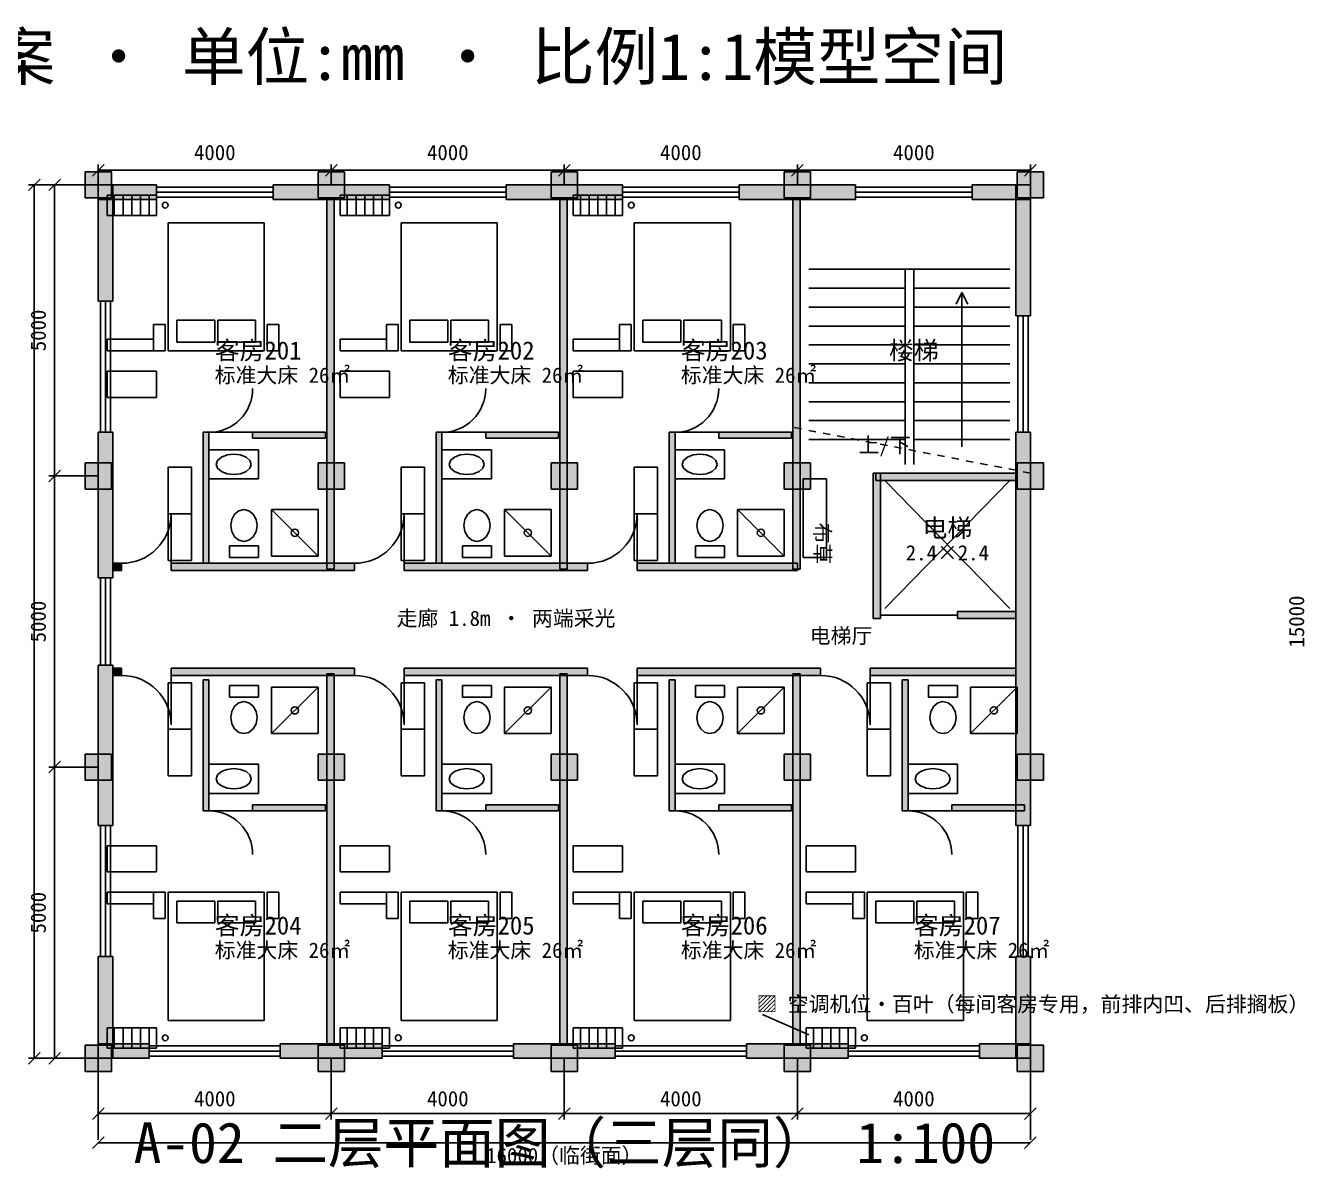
# Model space of a CAD drawing. Extents: x -1559 to 84181, y -1892 to 17735.
# Drawn here: x 20752 to 42704, y -1892 to 17735 of the extents above; entities that cross this region are included whole.
import ezdxf
from ezdxf.enums import TextEntityAlignment as Align

# ---------------------------------------------------------------- set-up
doc = ezdxf.new("R2010")
doc.units = 0
doc.linetypes.add('DASHED', pattern=[250, 125, -125])
for name, color, linetype in [('COLUMN', 7, 'CONTINUOUS'), ('DIM', 1, 'CONTINUOUS'), ('DOOR', 3, 'CONTINUOUS'), ('FURN', 8, 'CONTINUOUS'), ('HVAC', 6, 'CONTINUOUS'), ('TXT', 2, 'CONTINUOUS'), ('WALL', 7, 'CONTINUOUS'), ('WINDOW', 4, 'CONTINUOUS')]:
    doc.layers.add(name, color=color, linetype=linetype)
doc.styles.add('CN', font='simhei.ttf')

msp = doc.modelspace()

# ---------------------------------------------------------------- linework, layer by layer
at = {"layer": 'COLUMN'}
for p, q in [((22225, 15225), (21775, 15225)), ((21775, 15225), (21775, 14775)), ((22225, 14775), (22225, 15225)), ((26225, 15225), (25775, 15225)), ((25775, 15225), (25775, 14775)), ((26225, 14775), (26225, 15225)), ((30225, 15225), (29775, 15225)), ((29775, 15225), (29775, 14775)), ((30225, 14775), (30225, 15225)), ((34225, 15225), (33775, 15225)), ((33775, 15225), (33775, 14775)), ((34225, 14775), (34225, 15225)), ((38225, 15225), (37775, 15225)), ((37775, 15225), (37775, 14775)), ((38225, 14775), (38225, 15225)), ((21775, 14775), (22225, 14775)), ((25775, 14775), (26225, 14775)), ((29775, 14775), (30225, 14775)), ((33775, 14775), (34225, 14775)), ((37775, 14775), (38225, 14775)), ((22225, 10225), (21775, 10225)), ((21775, 10225), (21775, 9775)), ((22225, 9775), (22225, 10225)), ((26225, 10225), (25775, 10225)), ((25775, 10225), (25775, 9775)), ((26225, 9775), (26225, 10225)), ((30225, 10225), (29775, 10225)), ((29775, 10225), (29775, 9775)), ((30225, 9775), (30225, 10225)), ((34225, 10225), (33775, 10225)), ((33775, 10225), (33775, 9775)), ((34225, 9775), (34225, 10225)), ((38225, 10225), (37775, 10225)), ((37775, 10225), (37775, 9775)), ((38225, 9775), (38225, 10225)), ((21775, 9775), (22225, 9775)), ((25775, 9775), (26225, 9775)), ((29775, 9775), (30225, 9775)), ((33775, 9775), (34225, 9775)), ((37775, 9775), (38225, 9775)), ((22225, 5225), (21775, 5225)), ((21775, 5225), (21775, 4775)), ((22225, 4775), (22225, 5225)), ((26225, 5225), (25775, 5225)), ((25775, 5225), (25775, 4775)), ((26225, 4775), (26225, 5225)), ((30225, 5225), (29775, 5225)), ((29775, 5225), (29775, 4775)), ((30225, 4775), (30225, 5225)), ((34225, 5225), (33775, 5225)), ((33775, 5225), (33775, 4775)), ((34225, 4775), (34225, 5225)), ((38225, 5225), (37775, 5225)), ((37775, 5225), (37775, 4775)), ((38225, 4775), (38225, 5225)), ((21775, 4775), (22225, 4775)), ((25775, 4775), (26225, 4775)), ((29775, 4775), (30225, 4775)), ((33775, 4775), (34225, 4775)), ((37775, 4775), (38225, 4775)), ((22225, 225), (21775, 225)), ((21775, 225), (21775, -225)), ((22225, -225), (22225, 225)), ((26225, 225), (25775, 225)), ((25775, 225), (25775, -225)), ((26225, -225), (26225, 225)), ((30225, 225), (29775, 225)), ((29775, 225), (29775, -225)), ((30225, -225), (30225, 225)), ((34225, 225), (33775, 225)), ((33775, 225), (33775, -225)), ((34225, -225), (34225, 225)), ((38225, 225), (37775, 225)), ((37775, 225), (37775, -225)), ((38225, -225), (38225, 225)), ((21775, -225), (22225, -225)), ((25775, -225), (26225, -225)), ((29775, -225), (30225, -225)), ((33775, -225), (34225, -225)), ((37775, -225), (38225, -225))]:
    msp.add_line(p, q, dxfattribs=at)
for points in [[(21775, 14775), (22225, 14775), (21775, 15225), (22225, 15225)], [(25775, 14775), (26225, 14775), (25775, 15225), (26225, 15225)], [(29775, 14775), (30225, 14775), (29775, 15225), (30225, 15225)], [(33775, 14775), (34225, 14775), (33775, 15225), (34225, 15225)], [(37775, 14775), (38225, 14775), (37775, 15225), (38225, 15225)], [(21775, 9775), (22225, 9775), (21775, 10225), (22225, 10225)], [(25775, 9775), (26225, 9775), (25775, 10225), (26225, 10225)], [(29775, 9775), (30225, 9775), (29775, 10225), (30225, 10225)], [(33775, 9775), (34225, 9775), (33775, 10225), (34225, 10225)], [(37775, 9775), (38225, 9775), (37775, 10225), (38225, 10225)], [(21775, 4775), (22225, 4775), (21775, 5225), (22225, 5225)], [(25775, 4775), (26225, 4775), (25775, 5225), (26225, 5225)], [(29775, 4775), (30225, 4775), (29775, 5225), (30225, 5225)], [(33775, 4775), (34225, 4775), (33775, 5225), (34225, 5225)], [(37775, 4775), (38225, 4775), (37775, 5225), (38225, 5225)], [(21775, -225), (22225, -225), (21775, 225), (22225, 225)], [(25775, -225), (26225, -225), (25775, 225), (26225, 225)], [(29775, -225), (30225, -225), (29775, 225), (30225, 225)], [(33775, -225), (34225, -225), (33775, 225), (34225, 225)], [(37775, -225), (38225, -225), (37775, 225), (38225, 225)]]:
    msp.add_solid(points, dxfattribs=at)
at = {"layer": 'DIM'}
for p, q in [((21900, 15150), (22100, 15350)), ((22000, 15000), (22000, 15350)), ((22000, 15250), (38000, 15250)), ((25900, 15150), (26100, 15350)), ((26000, 15000), (26000, 15350)), ((29900, 15150), (30100, 15350)), ((30000, 15000), (30000, 15350)), ((33900, 15150), (34100, 15350)), ((34000, 15000), (34000, 15350)), ((37900, 15150), (38100, 15350)), ((38000, 15000), (38000, 15350)), ((20800, 14900), (21000, 15100)), ((22000, 15000), (20800, 15000)), ((20900, 15000), (20900, 0)), ((21150, 14900), (21350, 15100)), ((21250, 15000), (21250, 0)), ((21150, 9900), (21350, 10100)), ((22000, 10000), (21150, 10000)), ((21150, 4900), (21350, 5100)), ((22000, 5000), (21150, 5000)), ((20800, -100), (21000, 100)), ((22000, 0), (20800, 0)), ((21150, -100), (21350, 100)), ((22000, 0), (22000, -1400)), ((26000, 0), (26000, -1050)), ((30000, 0), (30000, -1050)), ((34000, 0), (34000, -1050)), ((38000, 0), (38000, -1400)), ((21900, -1050), (22100, -850)), ((25900, -1050), (26100, -850)), ((29900, -1050), (30100, -850)), ((33900, -1050), (34100, -850)), ((37900, -1050), (38100, -850)), ((22000, -950), (38000, -950)), ((21900, -1550), (22100, -1350)), ((22000, -1450), (38000, -1450)), ((37900, -1550), (38100, -1350))]:
    msp.add_line(p, q, dxfattribs=at)
at = {"layer": 'DOOR'}
for p, q in [((24650, 10750), (23900, 10750)), ((28650, 10750), (27900, 10750)), ((32650, 10750), (31900, 10750)), ((23250, 8500), (23250, 9350)), ((27250, 8500), (27250, 9350)), ((31250, 8500), (31250, 9350)), ((23250, 6575), (23250, 5725)), ((27250, 6575), (27250, 5725)), ((31250, 6575), (31250, 5725)), ((35250, 6575), (35250, 5725)), ((24650, 4250), (23900, 4250)), ((28650, 4250), (27900, 4250)), ((32650, 4250), (31900, 4250)), ((36650, 4250), (35900, 4250))]:
    msp.add_line(p, q, dxfattribs=at)
for centre, radius, start, end in [((23900, 11500), 750, 270, 0), ((27900, 11500), 750, 270, 0), ((31900, 11500), 750, 270, 0), ((22400, 9350), 850, 270, 0), ((26400, 9350), 850, 270, 0), ((30400, 9350), 850, 270, 0), ((22400, 5725), 850, 0, 90), ((26400, 5725), 850, 0, 90), ((30400, 5725), 850, 0, 90), ((34400, 5725), 850, 0, 90), ((23900, 3500), 750, 0, 90), ((27900, 3500), 750, 0, 90), ((31900, 3500), 750, 0, 90), ((35900, 3500), 750, 0, 90)]:
    msp.add_arc(centre, radius, start, end, dxfattribs=at)
at = {"layer": 'FURN'}
for p, q in [((23200, 14350), (24850, 14350)), ((23200, 12150), (23200, 14350)), ((24850, 14350), (24850, 12150)), ((27200, 14350), (28850, 14350)), ((27200, 12150), (27200, 14350)), ((28850, 14350), (28850, 12150)), ((31200, 14350), (32850, 14350)), ((31200, 12150), (31200, 14350)), ((32850, 14350), (32850, 12150)), ((37650, 13550), (34200, 13550)), ((35850, 13550), (35850, 10200)), ((36000, 13550), (36000, 10200)), ((35850, 13225), (34200, 13225)), ((37650, 13225), (36000, 13225)), ((36825, 13150), (36725, 12950)), ((36825, 10500), (36825, 13150)), ((36925, 12950), (36825, 13150)), ((35850, 12900), (34200, 12900)), ((37650, 12900), (36000, 12900)), ((22950, 12600), (23150, 12600)), ((22950, 12150), (22950, 12600)), ((23150, 12600), (23150, 12150)), ((23350, 12675), (24000, 12675)), ((23350, 12300), (23350, 12675)), ((24000, 12675), (24000, 12300)), ((24050, 12675), (24700, 12675)), ((24050, 12300), (24050, 12675)), ((24700, 12675), (24700, 12300)), ((24900, 12600), (25100, 12600)), ((24900, 12150), (24900, 12600)), ((25100, 12600), (25100, 12150)), ((26950, 12600), (27150, 12600)), ((26950, 12150), (26950, 12600)), ((27150, 12600), (27150, 12150)), ((27350, 12675), (28000, 12675)), ((27350, 12300), (27350, 12675)), ((28000, 12675), (28000, 12300)), ((28050, 12675), (28700, 12675)), ((28050, 12300), (28050, 12675)), ((28700, 12675), (28700, 12300)), ((28900, 12600), (29100, 12600)), ((28900, 12150), (28900, 12600)), ((29100, 12600), (29100, 12150)), ((30950, 12600), (31150, 12600)), ((30950, 12150), (30950, 12600)), ((31150, 12600), (31150, 12150)), ((31350, 12675), (32000, 12675)), ((31350, 12300), (31350, 12675)), ((32000, 12675), (32000, 12300)), ((32050, 12675), (32700, 12675)), ((32050, 12300), (32050, 12675)), ((32700, 12675), (32700, 12300)), ((32900, 12600), (33100, 12600)), ((32900, 12150), (32900, 12600)), ((33100, 12600), (33100, 12150)), ((35850, 12575), (34200, 12575)), ((37650, 12575), (36000, 12575)), ((22150, 12350), (22950, 12350)), ((22150, 12150), (22150, 12350)), ((22950, 12350), (22950, 12150)), ((24000, 12300), (23350, 12300)), ((24700, 12300), (24050, 12300)), ((26150, 12350), (26950, 12350)), ((26150, 12150), (26150, 12350)), ((26950, 12350), (26950, 12150)), ((28000, 12300), (27350, 12300)), ((28700, 12300), (28050, 12300)), ((30150, 12350), (30950, 12350)), ((30150, 12150), (30150, 12350)), ((30950, 12350), (30950, 12150)), ((32000, 12300), (31350, 12300)), ((32700, 12300), (32050, 12300)), ((22950, 12150), (22150, 12150)), ((23150, 12150), (22950, 12150)), ((24850, 12150), (23200, 12150)), ((25100, 12150), (24900, 12150)), ((26950, 12150), (26150, 12150)), ((27150, 12150), (26950, 12150)), ((28850, 12150), (27200, 12150)), ((29100, 12150), (28900, 12150)), ((30950, 12150), (30150, 12150)), ((31150, 12150), (30950, 12150)), ((32850, 12150), (31200, 12150)), ((33100, 12150), (32900, 12150)), ((35850, 12250), (34200, 12250)), ((37650, 12250), (36000, 12250)), ((35850, 11925), (34200, 11925)), ((37650, 11925), (36000, 11925)), ((22150, 11800), (23000, 11800)), ((22150, 11350), (22150, 11800)), ((23000, 11800), (23000, 11350)), ((26150, 11800), (27000, 11800)), ((26150, 11350), (26150, 11800)), ((27000, 11800), (27000, 11350)), ((30150, 11800), (31000, 11800)), ((30150, 11350), (30150, 11800)), ((31000, 11800), (31000, 11350)), ((35850, 11600), (34200, 11600)), ((37650, 11600), (36000, 11600)), ((23000, 11350), (22150, 11350)), ((27000, 11350), (26150, 11350)), ((31000, 11350), (30150, 11350)), ((35850, 11275), (34200, 11275)), ((37650, 11275), (36000, 11275)), ((35850, 10950), (34200, 10950)), ((37650, 10950), (36000, 10950)), ((35850, 10625), (34200, 10625)), ((37650, 10625), (36000, 10625)), ((23900, 10450), (24750, 10450)), ((23900, 9950), (23900, 10450)), ((24047.8, 10267), (24112.9, 10323.7)), ((24112.9, 10323.7), (24210.2, 10361.7)), ((24210.2, 10361.7), (24325, 10375)), ((24325, 10375), (24439.8, 10361.7)), ((24439.8, 10361.7), (24537.1, 10323.7)), ((24537.1, 10323.7), (24602.2, 10267)), ((24750, 10450), (24750, 9950)), ((27900, 10450), (28750, 10450)), ((27900, 9950), (27900, 10450)), ((28047.8, 10267), (28112.9, 10323.7)), ((28112.9, 10323.7), (28210.2, 10361.7)), ((28210.2, 10361.7), (28325, 10375)), ((28325, 10375), (28439.8, 10361.7)), ((28439.8, 10361.7), (28537.1, 10323.7)), ((28537.1, 10323.7), (28602.2, 10267)), ((28750, 10450), (28750, 9950)), ((31900, 10450), (32750, 10450)), ((31900, 9950), (31900, 10450)), ((32047.8, 10267), (32112.9, 10323.7)), ((32112.9, 10323.7), (32210.2, 10361.7)), ((32210.2, 10361.7), (32325, 10375)), ((32325, 10375), (32439.8, 10361.7)), ((32439.8, 10361.7), (32537.1, 10323.7)), ((32537.1, 10323.7), (32602.2, 10267)), ((32750, 10450), (32750, 9950)), ((23200, 10150), (23600, 10150)), ((23200, 8550), (23200, 10150)), ((23600, 10150), (23600, 8550)), ((24025, 10200), (24047.8, 10267)), ((24047.8, 10133), (24025, 10200)), ((24112.9, 10076.3), (24047.8, 10133)), ((24602.2, 10133), (24537.1, 10076.3)), ((24602.2, 10267), (24625, 10200)), ((24625, 10200), (24602.2, 10133)), ((27200, 10150), (27600, 10150)), ((27200, 8550), (27200, 10150)), ((27600, 10150), (27600, 8550)), ((28025, 10200), (28047.8, 10267)), ((28047.8, 10133), (28025, 10200)), ((28112.9, 10076.3), (28047.8, 10133)), ((28602.2, 10133), (28537.1, 10076.3)), ((28602.2, 10267), (28625, 10200)), ((28625, 10200), (28602.2, 10133)), ((31200, 10150), (31600, 10150)), ((31200, 8550), (31200, 10150)), ((31600, 10150), (31600, 8550)), ((32025, 10200), (32047.8, 10267)), ((32047.8, 10133), (32025, 10200)), ((32112.9, 10076.3), (32047.8, 10133)), ((32602.2, 10133), (32537.1, 10076.3)), ((32602.2, 10267), (32625, 10200)), ((32625, 10200), (32602.2, 10133)), ((24750, 9950), (23900, 9950)), ((24210.2, 10038.3), (24112.9, 10076.3)), ((24325, 10025), (24210.2, 10038.3)), ((24439.8, 10038.3), (24325, 10025)), ((24537.1, 10076.3), (24439.8, 10038.3)), ((28750, 9950), (27900, 9950)), ((28210.2, 10038.3), (28112.9, 10076.3)), ((28325, 10025), (28210.2, 10038.3)), ((28439.8, 10038.3), (28325, 10025)), ((28537.1, 10076.3), (28439.8, 10038.3)), ((32750, 9950), (31900, 9950)), ((32210.2, 10038.3), (32112.9, 10076.3)), ((32325, 10025), (32210.2, 10038.3)), ((32439.8, 10038.3), (32325, 10025)), ((32537.1, 10076.3), (32439.8, 10038.3)), ((34100, 9950), (34500, 9950)), ((34100, 8600), (34100, 9950)), ((34500, 9950), (34500, 8600)), ((37650, 9925), (35500, 7725)), ((35500, 9925), (37650, 7725)), ((23600, 9350), (23200, 9350)), ((24275, 9150), (24292.1, 9255.2)), ((24292.1, 9255.2), (24340.9, 9344.5)), ((24340.9, 9344.5), (24413.9, 9404.1)), ((24413.9, 9404.1), (24500, 9425)), ((24500, 9425), (24586.1, 9404.1)), ((24586.1, 9404.1), (24659.1, 9344.5)), ((24659.1, 9344.5), (24707.9, 9255.2)), ((24707.9, 9255.2), (24725, 9150)), ((24975, 9425), (25775, 9425)), ((24975, 8625), (24975, 9425)), ((25775, 8625), (24975, 9425)), ((25775, 9425), (25775, 8625)), ((27600, 9350), (27200, 9350)), ((28275, 9150), (28292.1, 9255.2)), ((28292.1, 9255.2), (28340.9, 9344.5)), ((28340.9, 9344.5), (28413.9, 9404.1)), ((28413.9, 9404.1), (28500, 9425)), ((28500, 9425), (28586.1, 9404.1)), ((28586.1, 9404.1), (28659.1, 9344.5)), ((28659.1, 9344.5), (28707.9, 9255.2)), ((28707.9, 9255.2), (28725, 9150)), ((28975, 9425), (29775, 9425)), ((28975, 8625), (28975, 9425)), ((29775, 8625), (28975, 9425)), ((29775, 9425), (29775, 8625)), ((31600, 9350), (31200, 9350)), ((32275, 9150), (32292.1, 9255.2)), ((32292.1, 9255.2), (32340.9, 9344.5)), ((32340.9, 9344.5), (32413.9, 9404.1)), ((32413.9, 9404.1), (32500, 9425)), ((32500, 9425), (32586.1, 9404.1)), ((32586.1, 9404.1), (32659.1, 9344.5)), ((32659.1, 9344.5), (32707.9, 9255.2)), ((32707.9, 9255.2), (32725, 9150)), ((32975, 9425), (33775, 9425)), ((32975, 8625), (32975, 9425)), ((33775, 8625), (32975, 9425)), ((33775, 9425), (33775, 8625)), ((24292.1, 9044.8), (24275, 9150)), ((24340.9, 8955.5), (24292.1, 9044.8)), ((24707.9, 9044.8), (24659.1, 8955.5)), ((24725, 9150), (24707.9, 9044.8)), ((28292.1, 9044.8), (28275, 9150)), ((28340.9, 8955.5), (28292.1, 9044.8)), ((28707.9, 9044.8), (28659.1, 8955.5)), ((28725, 9150), (28707.9, 9044.8)), ((32292.1, 9044.8), (32275, 9150)), ((32340.9, 8955.5), (32292.1, 9044.8)), ((32707.9, 9044.8), (32659.1, 8955.5)), ((32725, 9150), (32707.9, 9044.8)), ((24250, 8800), (24750, 8800)), ((24250, 8600), (24250, 8800)), ((24413.9, 8895.9), (24340.9, 8955.5)), ((24500, 8875), (24413.9, 8895.9)), ((24586.1, 8895.9), (24500, 8875)), ((24659.1, 8955.5), (24586.1, 8895.9)), ((24750, 8800), (24750, 8600)), ((28250, 8800), (28750, 8800)), ((28250, 8600), (28250, 8800)), ((28413.9, 8895.9), (28340.9, 8955.5)), ((28500, 8875), (28413.9, 8895.9)), ((28586.1, 8895.9), (28500, 8875)), ((28659.1, 8955.5), (28586.1, 8895.9)), ((28750, 8800), (28750, 8600)), ((32250, 8800), (32750, 8800)), ((32250, 8600), (32250, 8800)), ((32413.9, 8895.9), (32340.9, 8955.5)), ((32500, 8875), (32413.9, 8895.9)), ((32586.1, 8895.9), (32500, 8875)), ((32659.1, 8955.5), (32586.1, 8895.9)), ((32750, 8800), (32750, 8600)), ((24750, 8600), (24250, 8600)), ((25775, 8625), (24975, 8625)), ((28750, 8600), (28250, 8600)), ((29775, 8625), (28975, 8625)), ((32750, 8600), (32250, 8600)), ((33775, 8625), (32975, 8625)), ((34500, 8600), (34100, 8600)), ((23600, 8550), (23200, 8550)), ((27600, 8550), (27200, 8550)), ((31600, 8550), (31200, 8550)), ((23200, 6450), (23600, 6450)), ((23200, 4850), (23200, 6450)), ((23600, 6450), (23600, 4850)), ((24250, 6400), (24750, 6400)), ((24250, 6200), (24250, 6400)), ((24750, 6400), (24750, 6200)), ((24975, 6375), (25775, 6375)), ((24975, 5575), (24975, 6375)), ((25775, 6375), (24975, 5575)), ((25775, 6375), (25775, 5575)), ((27200, 6450), (27600, 6450)), ((27200, 4850), (27200, 6450)), ((27600, 6450), (27600, 4850)), ((28250, 6400), (28750, 6400)), ((28250, 6200), (28250, 6400)), ((28750, 6400), (28750, 6200)), ((28975, 6375), (29775, 6375)), ((28975, 5575), (28975, 6375)), ((29775, 6375), (28975, 5575)), ((29775, 6375), (29775, 5575)), ((31200, 6450), (31600, 6450)), ((31200, 4850), (31200, 6450)), ((31600, 6450), (31600, 4850)), ((32250, 6400), (32750, 6400)), ((32250, 6200), (32250, 6400)), ((32750, 6400), (32750, 6200)), ((32975, 6375), (33775, 6375)), ((32975, 5575), (32975, 6375)), ((33775, 6375), (32975, 5575)), ((33775, 6375), (33775, 5575)), ((35200, 6450), (35600, 6450)), ((35200, 4850), (35200, 6450)), ((35600, 6450), (35600, 4850)), ((36250, 6400), (36750, 6400)), ((36250, 6200), (36250, 6400)), ((36750, 6400), (36750, 6200)), ((36975, 6375), (37775, 6375)), ((36975, 5575), (36975, 6375)), ((37775, 6375), (36975, 5575)), ((37775, 6375), (37775, 5575)), ((24750, 6200), (24250, 6200)), ((28750, 6200), (28250, 6200)), ((32750, 6200), (32250, 6200)), ((36750, 6200), (36250, 6200)), ((24275, 5850), (24292.1, 5955.2)), ((24292.1, 5955.2), (24340.9, 6044.5)), ((24340.9, 6044.5), (24413.9, 6104.1)), ((24413.9, 6104.1), (24500, 6125)), ((24500, 6125), (24586.1, 6104.1)), ((24586.1, 6104.1), (24659.1, 6044.5)), ((24659.1, 6044.5), (24707.9, 5955.2)), ((24707.9, 5955.2), (24725, 5850)), ((28275, 5850), (28292.1, 5955.2)), ((28292.1, 5955.2), (28340.9, 6044.5)), ((28340.9, 6044.5), (28413.9, 6104.1)), ((28413.9, 6104.1), (28500, 6125)), ((28500, 6125), (28586.1, 6104.1)), ((28586.1, 6104.1), (28659.1, 6044.5)), ((28659.1, 6044.5), (28707.9, 5955.2)), ((28707.9, 5955.2), (28725, 5850)), ((32275, 5850), (32292.1, 5955.2)), ((32292.1, 5955.2), (32340.9, 6044.5)), ((32340.9, 6044.5), (32413.9, 6104.1)), ((32413.9, 6104.1), (32500, 6125)), ((32500, 6125), (32586.1, 6104.1)), ((32586.1, 6104.1), (32659.1, 6044.5)), ((32659.1, 6044.5), (32707.9, 5955.2)), ((32707.9, 5955.2), (32725, 5850)), ((36275, 5850), (36292.1, 5955.2)), ((36292.1, 5955.2), (36340.9, 6044.5)), ((36340.9, 6044.5), (36413.9, 6104.1)), ((36413.9, 6104.1), (36500, 6125)), ((36500, 6125), (36586.1, 6104.1)), ((36586.1, 6104.1), (36659.1, 6044.5)), ((36659.1, 6044.5), (36707.9, 5955.2)), ((36707.9, 5955.2), (36725, 5850)), ((24292.1, 5744.8), (24275, 5850)), ((24340.9, 5655.5), (24292.1, 5744.8)), ((24707.9, 5744.8), (24659.1, 5655.5)), ((24725, 5850), (24707.9, 5744.8)), ((28292.1, 5744.8), (28275, 5850)), ((28340.9, 5655.5), (28292.1, 5744.8)), ((28707.9, 5744.8), (28659.1, 5655.5)), ((28725, 5850), (28707.9, 5744.8)), ((32292.1, 5744.8), (32275, 5850)), ((32340.9, 5655.5), (32292.1, 5744.8)), ((32707.9, 5744.8), (32659.1, 5655.5)), ((32725, 5850), (32707.9, 5744.8)), ((36292.1, 5744.8), (36275, 5850)), ((36340.9, 5655.5), (36292.1, 5744.8)), ((36707.9, 5744.8), (36659.1, 5655.5)), ((36725, 5850), (36707.9, 5744.8)), ((23600, 5650), (23200, 5650)), ((24413.9, 5595.9), (24340.9, 5655.5)), ((24500, 5575), (24413.9, 5595.9)), ((24586.1, 5595.9), (24500, 5575)), ((24659.1, 5655.5), (24586.1, 5595.9)), ((25775, 5575), (24975, 5575)), ((27600, 5650), (27200, 5650)), ((28413.9, 5595.9), (28340.9, 5655.5)), ((28500, 5575), (28413.9, 5595.9)), ((28586.1, 5595.9), (28500, 5575)), ((28659.1, 5655.5), (28586.1, 5595.9)), ((29775, 5575), (28975, 5575)), ((31600, 5650), (31200, 5650)), ((32413.9, 5595.9), (32340.9, 5655.5)), ((32500, 5575), (32413.9, 5595.9)), ((32586.1, 5595.9), (32500, 5575)), ((32659.1, 5655.5), (32586.1, 5595.9)), ((33775, 5575), (32975, 5575)), ((35600, 5650), (35200, 5650)), ((36413.9, 5595.9), (36340.9, 5655.5)), ((36500, 5575), (36413.9, 5595.9)), ((36586.1, 5595.9), (36500, 5575)), ((36659.1, 5655.5), (36586.1, 5595.9)), ((37775, 5575), (36975, 5575)), ((23900, 5050), (24750, 5050)), ((23900, 4550), (23900, 5050)), ((24750, 5050), (24750, 4550)), ((27900, 5050), (28750, 5050)), ((27900, 4550), (27900, 5050)), ((28750, 5050), (28750, 4550)), ((31900, 5050), (32750, 5050)), ((31900, 4550), (31900, 5050)), ((32750, 5050), (32750, 4550)), ((35900, 5050), (36750, 5050)), ((35900, 4550), (35900, 5050)), ((36750, 5050), (36750, 4550)), ((23600, 4850), (23200, 4850)), ((24025, 4800), (24047.8, 4867)), ((24047.8, 4867), (24112.9, 4923.7)), ((24112.9, 4923.7), (24210.2, 4961.7)), ((24210.2, 4961.7), (24325, 4975)), ((24325, 4975), (24439.8, 4961.7)), ((24439.8, 4961.7), (24537.1, 4923.7)), ((24537.1, 4923.7), (24602.2, 4867)), ((24602.2, 4867), (24625, 4800)), ((27600, 4850), (27200, 4850)), ((28025, 4800), (28047.8, 4867)), ((28047.8, 4867), (28112.9, 4923.7)), ((28112.9, 4923.7), (28210.2, 4961.7)), ((28210.2, 4961.7), (28325, 4975)), ((28325, 4975), (28439.8, 4961.7)), ((28439.8, 4961.7), (28537.1, 4923.7)), ((28537.1, 4923.7), (28602.2, 4867)), ((28602.2, 4867), (28625, 4800)), ((31600, 4850), (31200, 4850)), ((32025, 4800), (32047.8, 4867)), ((32047.8, 4867), (32112.9, 4923.7)), ((32112.9, 4923.7), (32210.2, 4961.7)), ((32210.2, 4961.7), (32325, 4975)), ((32325, 4975), (32439.8, 4961.7)), ((32439.8, 4961.7), (32537.1, 4923.7)), ((32537.1, 4923.7), (32602.2, 4867)), ((32602.2, 4867), (32625, 4800)), ((35600, 4850), (35200, 4850)), ((36025, 4800), (36047.8, 4867)), ((36047.8, 4867), (36112.9, 4923.7)), ((36112.9, 4923.7), (36210.2, 4961.7)), ((36210.2, 4961.7), (36325, 4975)), ((36325, 4975), (36439.8, 4961.7)), ((36439.8, 4961.7), (36537.1, 4923.7)), ((36537.1, 4923.7), (36602.2, 4867)), ((36602.2, 4867), (36625, 4800)), ((24047.8, 4733), (24025, 4800)), ((24112.9, 4676.3), (24047.8, 4733)), ((24210.2, 4638.3), (24112.9, 4676.3)), ((24325, 4625), (24210.2, 4638.3)), ((24439.8, 4638.3), (24325, 4625)), ((24537.1, 4676.3), (24439.8, 4638.3)), ((24602.2, 4733), (24537.1, 4676.3)), ((24625, 4800), (24602.2, 4733)), ((28047.8, 4733), (28025, 4800)), ((28112.9, 4676.3), (28047.8, 4733)), ((28210.2, 4638.3), (28112.9, 4676.3)), ((28325, 4625), (28210.2, 4638.3)), ((28439.8, 4638.3), (28325, 4625)), ((28537.1, 4676.3), (28439.8, 4638.3)), ((28602.2, 4733), (28537.1, 4676.3)), ((28625, 4800), (28602.2, 4733)), ((32047.8, 4733), (32025, 4800)), ((32112.9, 4676.3), (32047.8, 4733)), ((32210.2, 4638.3), (32112.9, 4676.3)), ((32325, 4625), (32210.2, 4638.3)), ((32439.8, 4638.3), (32325, 4625)), ((32537.1, 4676.3), (32439.8, 4638.3)), ((32602.2, 4733), (32537.1, 4676.3)), ((32625, 4800), (32602.2, 4733)), ((36047.8, 4733), (36025, 4800)), ((36112.9, 4676.3), (36047.8, 4733)), ((36210.2, 4638.3), (36112.9, 4676.3)), ((36325, 4625), (36210.2, 4638.3)), ((36439.8, 4638.3), (36325, 4625)), ((36537.1, 4676.3), (36439.8, 4638.3)), ((36602.2, 4733), (36537.1, 4676.3)), ((36625, 4800), (36602.2, 4733)), ((24750, 4550), (23900, 4550)), ((28750, 4550), (27900, 4550)), ((32750, 4550), (31900, 4550)), ((36750, 4550), (35900, 4550)), ((22150, 3650), (23000, 3650)), ((22150, 3200), (22150, 3650)), ((23000, 3650), (23000, 3200)), ((26150, 3650), (27000, 3650)), ((26150, 3200), (26150, 3650)), ((27000, 3650), (27000, 3200)), ((30150, 3650), (31000, 3650)), ((30150, 3200), (30150, 3650)), ((31000, 3650), (31000, 3200)), ((34150, 3650), (35000, 3650)), ((34150, 3200), (34150, 3650)), ((35000, 3650), (35000, 3200)), ((23000, 3200), (22150, 3200)), ((27000, 3200), (26150, 3200)), ((31000, 3200), (30150, 3200)), ((35000, 3200), (34150, 3200)), ((22150, 2850), (22950, 2850)), ((22150, 2650), (22150, 2850)), ((22950, 2650), (22150, 2650)), ((22950, 2850), (23150, 2850)), ((22950, 2400), (22950, 2850)), ((22950, 2850), (22950, 2650)), ((23150, 2850), (23150, 2400)), ((23200, 2850), (24850, 2850)), ((23200, 650), (23200, 2850)), ((23350, 2700), (24000, 2700)), ((23350, 2325), (23350, 2700)), ((24000, 2700), (24000, 2325)), ((24050, 2700), (24700, 2700)), ((24050, 2325), (24050, 2700)), ((24700, 2700), (24700, 2325)), ((24850, 2850), (24850, 650)), ((24900, 2850), (25100, 2850)), ((24900, 2400), (24900, 2850)), ((25100, 2850), (25100, 2400)), ((26150, 2850), (26950, 2850)), ((26150, 2650), (26150, 2850)), ((26950, 2650), (26150, 2650)), ((26950, 2850), (27150, 2850)), ((26950, 2400), (26950, 2850)), ((26950, 2850), (26950, 2650)), ((27150, 2850), (27150, 2400)), ((27200, 2850), (28850, 2850)), ((27200, 650), (27200, 2850)), ((27350, 2700), (28000, 2700)), ((27350, 2325), (27350, 2700)), ((28000, 2700), (28000, 2325)), ((28050, 2700), (28700, 2700)), ((28050, 2325), (28050, 2700)), ((28700, 2700), (28700, 2325)), ((28850, 2850), (28850, 650)), ((28900, 2850), (29100, 2850)), ((28900, 2400), (28900, 2850)), ((29100, 2850), (29100, 2400)), ((30150, 2850), (30950, 2850)), ((30150, 2650), (30150, 2850)), ((30950, 2650), (30150, 2650)), ((30950, 2850), (31150, 2850)), ((30950, 2400), (30950, 2850)), ((30950, 2850), (30950, 2650)), ((31150, 2850), (31150, 2400)), ((31200, 2850), (32850, 2850)), ((31200, 650), (31200, 2850)), ((31350, 2700), (32000, 2700)), ((31350, 2325), (31350, 2700)), ((32000, 2700), (32000, 2325)), ((32050, 2700), (32700, 2700)), ((32050, 2325), (32050, 2700)), ((32700, 2700), (32700, 2325)), ((32850, 2850), (32850, 650)), ((32900, 2850), (33100, 2850)), ((32900, 2400), (32900, 2850)), ((33100, 2850), (33100, 2400)), ((34150, 2850), (34950, 2850)), ((34150, 2650), (34150, 2850)), ((34950, 2650), (34150, 2650)), ((34950, 2850), (35150, 2850)), ((34950, 2400), (34950, 2850)), ((34950, 2850), (34950, 2650)), ((35150, 2850), (35150, 2400)), ((35200, 2850), (36850, 2850)), ((35200, 650), (35200, 2850)), ((35350, 2700), (36000, 2700)), ((35350, 2325), (35350, 2700)), ((36000, 2700), (36000, 2325)), ((36050, 2700), (36700, 2700)), ((36050, 2325), (36050, 2700)), ((36700, 2700), (36700, 2325)), ((36850, 2850), (36850, 650)), ((36900, 2850), (37100, 2850)), ((36900, 2400), (36900, 2850)), ((37100, 2850), (37100, 2400)), ((23150, 2400), (22950, 2400)), ((24000, 2325), (23350, 2325)), ((24700, 2325), (24050, 2325)), ((25100, 2400), (24900, 2400)), ((27150, 2400), (26950, 2400)), ((28000, 2325), (27350, 2325)), ((28700, 2325), (28050, 2325)), ((29100, 2400), (28900, 2400)), ((31150, 2400), (30950, 2400)), ((32000, 2325), (31350, 2325)), ((32700, 2325), (32050, 2325)), ((33100, 2400), (32900, 2400)), ((35150, 2400), (34950, 2400)), ((36000, 2325), (35350, 2325)), ((36700, 2325), (36050, 2325)), ((37100, 2400), (36900, 2400)), ((24850, 650), (23200, 650)), ((28850, 650), (27200, 650)), ((32850, 650), (31200, 650)), ((36850, 650), (35200, 650))]:
    msp.add_line(p, q, dxfattribs=at)
at = {"layer": 'FURN', "linetype": 'DASHED'}
msp.add_line((38000, 10050), (33850, 10850), dxfattribs=at)
at = {"layer": 'FURN'}
for centre, radius in [((23150, 14650), 50), ((27150, 14650), 50), ((31150, 14650), 50), ((25375, 9025), 62.5), ((29375, 9025), 62.5), ((33375, 9025), 62.5), ((25375, 5975), 62.5), ((29375, 5975), 62.5), ((33375, 5975), 62.5), ((37375, 5975), 62.5), ((23150, 350), 50), ((27150, 350), 50), ((31150, 350), 50), ((35150, 350), 50)]:
    msp.add_circle(centre, radius, dxfattribs=at)
at = {"layer": 'HVAC'}
for p, q in [((22150, 14825), (23000, 14825)), ((22150, 14475), (22150, 14825)), ((22275, 14475), (22275, 14825)), ((22425, 14475), (22425, 14825)), ((22575, 14475), (22575, 14825)), ((22725, 14475), (22725, 14825)), ((22875, 14475), (22875, 14825)), ((23000, 14825), (23000, 14475)), ((26150, 14825), (27000, 14825)), ((26150, 14475), (26150, 14825)), ((26275, 14475), (26275, 14825)), ((26425, 14475), (26425, 14825)), ((26575, 14475), (26575, 14825)), ((26725, 14475), (26725, 14825)), ((26875, 14475), (26875, 14825)), ((27000, 14825), (27000, 14475)), ((30150, 14825), (31000, 14825)), ((30150, 14475), (30150, 14825)), ((30275, 14475), (30275, 14825)), ((30425, 14475), (30425, 14825)), ((30575, 14475), (30575, 14825)), ((30725, 14475), (30725, 14825)), ((30875, 14475), (30875, 14825)), ((31000, 14825), (31000, 14475)), ((23000, 14475), (22150, 14475)), ((27000, 14475), (26150, 14475)), ((31000, 14475), (30150, 14475)), ((33400, 750), (34200, 400)), ((22150, 525), (23000, 525)), ((22150, 175), (22150, 525)), ((22275, 525), (22275, 175)), ((22425, 525), (22425, 175)), ((22575, 525), (22575, 175)), ((22725, 525), (22725, 175)), ((22875, 525), (22875, 175)), ((23000, 525), (23000, 175)), ((26150, 525), (27000, 525)), ((26150, 175), (26150, 525)), ((26275, 525), (26275, 175)), ((26425, 525), (26425, 175)), ((26575, 525), (26575, 175)), ((26725, 525), (26725, 175)), ((26875, 525), (26875, 175)), ((27000, 525), (27000, 175)), ((30150, 525), (31000, 525)), ((30150, 175), (30150, 525)), ((30275, 525), (30275, 175)), ((30425, 525), (30425, 175)), ((30575, 525), (30575, 175)), ((30725, 525), (30725, 175)), ((30875, 525), (30875, 175)), ((31000, 525), (31000, 175)), ((34150, 525), (35000, 525)), ((34150, 175), (34150, 525)), ((34275, 525), (34275, 175)), ((34425, 525), (34425, 175)), ((34575, 525), (34575, 175)), ((34725, 525), (34725, 175)), ((34875, 525), (34875, 175)), ((35000, 525), (35000, 175)), ((23000, 175), (22150, 175)), ((27000, 175), (26150, 175)), ((31000, 175), (30150, 175)), ((35000, 175), (34150, 175))]:
    msp.add_line(p, q, dxfattribs=at)
at = {"layer": 'WALL'}
for p, q in [((23000, 15000), (22000, 15000)), ((22000, 15000), (22000, 14750)), ((22250, 15000), (22000, 15000)), ((22000, 15000), (22000, 13000)), ((22250, 13000), (22250, 15000)), ((23000, 14750), (23000, 15000)), ((27000, 15000), (25000, 15000)), ((25000, 15000), (25000, 14750)), ((27000, 14750), (27000, 15000)), ((31000, 15000), (29000, 15000)), ((29000, 15000), (29000, 14750)), ((31000, 14750), (31000, 15000)), ((35000, 15000), (33000, 15000)), ((33000, 15000), (33000, 14750)), ((35000, 14750), (35000, 15000)), ((38000, 15000), (37000, 15000)), ((37000, 15000), (37000, 14750)), ((38000, 15000), (37750, 15000)), ((37750, 15000), (37750, 12750)), ((38000, 14750), (38000, 15000)), ((38000, 12750), (38000, 15000)), ((22000, 14750), (23000, 14750)), ((25000, 14750), (27000, 14750)), ((26050, 14750), (25925, 14750)), ((25925, 14750), (25925, 8400)), ((26050, 8400), (26050, 14750)), ((29000, 14750), (31000, 14750)), ((30050, 14750), (29925, 14750)), ((29925, 14750), (29925, 8400)), ((30050, 8400), (30050, 14750)), ((33000, 14750), (35000, 14750)), ((34050, 14750), (33925, 14750)), ((33925, 14750), (33925, 8400)), ((34050, 8400), (34050, 14750)), ((37000, 14750), (38000, 14750)), ((22000, 13000), (22250, 13000)), ((37750, 12750), (38000, 12750)), ((22250, 10750), (22000, 10750)), ((22000, 10750), (22000, 8250)), ((22250, 8250), (22250, 10750)), ((23900, 10750), (23800, 10750)), ((23800, 10750), (23800, 8500)), ((23900, 8500), (23900, 10750)), ((25900, 10750), (24650, 10750)), ((24650, 10750), (24650, 10650)), ((24650, 10650), (25900, 10650)), ((25900, 10650), (25900, 10750)), ((27900, 10750), (27800, 10750)), ((27800, 10750), (27800, 8500)), ((27900, 8500), (27900, 10750)), ((29900, 10750), (28650, 10750)), ((28650, 10750), (28650, 10650)), ((28650, 10650), (29900, 10650)), ((29900, 10650), (29900, 10750)), ((31900, 10750), (31800, 10750)), ((31800, 10750), (31800, 8500)), ((31900, 8500), (31900, 10750)), ((33900, 10750), (32650, 10750)), ((32650, 10750), (32650, 10650)), ((32650, 10650), (33900, 10650)), ((33900, 10650), (33900, 10750)), ((38000, 10750), (37750, 10750)), ((37750, 10750), (37750, 4000)), ((38000, 4000), (38000, 10750)), ((35425, 10050), (35300, 10050)), ((35300, 10050), (35300, 7550)), ((37750, 10050), (35350, 10050)), ((35350, 10050), (35350, 9925)), ((35350, 9925), (37750, 9925)), ((35425, 7550), (35425, 10050)), ((37750, 9925), (37750, 10050)), ((22400, 8500), (22250, 8500)), ((22250, 8500), (22250, 8375)), ((22250, 8375), (22400, 8375)), ((22400, 8375), (22400, 8500)), ((26400, 8500), (23250, 8500)), ((23250, 8500), (23250, 8375)), ((23250, 8375), (26400, 8375)), ((23800, 8500), (23900, 8500)), ((25925, 8400), (26050, 8400)), ((26400, 8375), (26400, 8500)), ((30400, 8500), (27250, 8500)), ((27250, 8500), (27250, 8375)), ((27250, 8375), (30400, 8375)), ((27800, 8500), (27900, 8500)), ((29925, 8400), (30050, 8400)), ((30400, 8375), (30400, 8500)), ((34000, 8500), (31250, 8500)), ((31250, 8500), (31250, 8375)), ((31250, 8375), (34000, 8375)), ((31800, 8500), (31900, 8500)), ((33925, 8400), (34050, 8400)), ((34000, 8375), (34000, 8500)), ((22000, 8250), (22250, 8250)), ((35300, 7550), (35425, 7550)), ((37750, 7675), (36750, 7675)), ((36750, 7675), (36750, 7550)), ((36750, 7550), (37750, 7550)), ((37750, 7550), (37750, 7675)), ((22250, 6750), (22000, 6750)), ((22000, 6750), (22000, 4000)), ((22250, 4000), (22250, 6750)), ((22400, 6700), (22250, 6700)), ((22250, 6700), (22250, 6575)), ((22400, 6575), (22400, 6700)), ((26400, 6700), (23250, 6700)), ((23250, 6700), (23250, 6575)), ((26050, 6600), (25925, 6600)), ((25925, 6600), (25925, 250)), ((26050, 250), (26050, 6600)), ((26400, 6575), (26400, 6700)), ((30400, 6700), (27250, 6700)), ((27250, 6700), (27250, 6575)), ((30050, 6600), (29925, 6600)), ((29925, 6600), (29925, 250)), ((30050, 250), (30050, 6600)), ((30400, 6575), (30400, 6700)), ((34400, 6700), (31250, 6700)), ((31250, 6700), (31250, 6575)), ((34050, 6600), (33925, 6600)), ((33925, 6600), (33925, 250)), ((34050, 250), (34050, 6600)), ((34400, 6575), (34400, 6700)), ((37750, 6700), (35250, 6700)), ((35250, 6700), (35250, 6575)), ((37750, 6575), (37750, 6700)), ((22250, 6575), (22400, 6575)), ((23250, 6575), (26400, 6575)), ((23900, 6500), (23800, 6500)), ((23800, 6500), (23800, 4250)), ((23900, 4250), (23900, 6500)), ((27250, 6575), (30400, 6575)), ((27900, 6500), (27800, 6500)), ((27800, 6500), (27800, 4250)), ((27900, 4250), (27900, 6500)), ((31250, 6575), (34400, 6575)), ((31900, 6500), (31800, 6500)), ((31800, 6500), (31800, 4250)), ((31900, 4250), (31900, 6500)), ((35250, 6575), (37750, 6575)), ((35900, 6500), (35800, 6500)), ((35800, 6500), (35800, 4250)), ((35900, 4250), (35900, 6500)), ((23800, 4250), (23900, 4250)), ((25900, 4350), (24650, 4350)), ((24650, 4350), (24650, 4250)), ((24650, 4250), (25900, 4250)), ((25900, 4250), (25900, 4350)), ((27800, 4250), (27900, 4250)), ((29900, 4350), (28650, 4350)), ((28650, 4350), (28650, 4250)), ((28650, 4250), (29900, 4250)), ((29900, 4250), (29900, 4350)), ((31800, 4250), (31900, 4250)), ((33900, 4350), (32650, 4350)), ((32650, 4350), (32650, 4250)), ((32650, 4250), (33900, 4250)), ((33900, 4250), (33900, 4350)), ((35800, 4250), (35900, 4250)), ((37900, 4350), (36650, 4350)), ((36650, 4350), (36650, 4250)), ((36650, 4250), (37900, 4250)), ((37900, 4250), (37900, 4350)), ((22000, 4000), (22250, 4000)), ((37750, 4000), (38000, 4000)), ((22250, 1750), (22000, 1750)), ((22000, 1750), (22000, 0)), ((22250, 0), (22250, 1750)), ((38000, 1750), (37750, 1750)), ((37750, 1750), (37750, 0)), ((38000, 0), (38000, 1750)), ((22875, 250), (22000, 250)), ((22000, 250), (22000, 0)), ((22875, 0), (22875, 250)), ((26875, 250), (25125, 250)), ((25125, 250), (25125, 0)), ((25925, 250), (26050, 250)), ((26875, 0), (26875, 250)), ((30875, 250), (29125, 250)), ((29125, 250), (29125, 0)), ((29925, 250), (30050, 250)), ((30875, 0), (30875, 250)), ((34875, 250), (33125, 250)), ((33125, 250), (33125, 0)), ((33925, 250), (34050, 250)), ((34875, 0), (34875, 250)), ((38000, 250), (37125, 250)), ((37125, 250), (37125, 0)), ((38000, 0), (38000, 250)), ((22000, 0), (22875, 0)), ((22000, 0), (22250, 0)), ((25125, 0), (26875, 0)), ((29125, 0), (30875, 0)), ((33125, 0), (34875, 0)), ((37125, 0), (38000, 0)), ((37750, 0), (38000, 0))]:
    msp.add_line(p, q, dxfattribs=at)
for points in [[(22000, 14750), (23000, 14750), (22000, 15000), (23000, 15000)], [(22000, 13000), (22250, 13000), (22000, 15000), (22250, 15000)], [(25000, 14750), (27000, 14750), (25000, 15000), (27000, 15000)], [(29000, 14750), (31000, 14750), (29000, 15000), (31000, 15000)], [(33000, 14750), (35000, 14750), (33000, 15000), (35000, 15000)], [(37000, 14750), (38000, 14750), (37000, 15000), (38000, 15000)], [(37750, 12750), (38000, 12750), (37750, 15000), (38000, 15000)], [(25925, 8400), (26050, 8400), (25925, 14750), (26050, 14750)], [(29925, 8400), (30050, 8400), (29925, 14750), (30050, 14750)], [(33925, 8400), (34050, 8400), (33925, 14750), (34050, 14750)], [(22000, 8250), (22250, 8250), (22000, 10750), (22250, 10750)], [(23800, 8500), (23900, 8500), (23800, 10750), (23900, 10750)], [(24650, 10650), (25900, 10650), (24650, 10750), (25900, 10750)], [(27800, 8500), (27900, 8500), (27800, 10750), (27900, 10750)], [(28650, 10650), (29900, 10650), (28650, 10750), (29900, 10750)], [(31800, 8500), (31900, 8500), (31800, 10750), (31900, 10750)], [(32650, 10650), (33900, 10650), (32650, 10750), (33900, 10750)], [(37750, 4000), (38000, 4000), (37750, 10750), (38000, 10750)], [(35300, 7550), (35425, 7550), (35300, 10050), (35425, 10050)], [(35350, 9925), (37750, 9925), (35350, 10050), (37750, 10050)], [(22250, 8375), (22400, 8375), (22250, 8500), (22400, 8500)], [(23250, 8375), (26400, 8375), (23250, 8500), (26400, 8500)], [(27250, 8375), (30400, 8375), (27250, 8500), (30400, 8500)], [(31250, 8375), (34000, 8375), (31250, 8500), (34000, 8500)], [(36750, 7550), (37750, 7550), (36750, 7675), (37750, 7675)], [(22000, 4000), (22250, 4000), (22000, 6750), (22250, 6750)], [(22250, 6575), (22400, 6575), (22250, 6700), (22400, 6700)], [(23250, 6575), (26400, 6575), (23250, 6700), (26400, 6700)], [(25925, 250), (26050, 250), (25925, 6600), (26050, 6600)], [(27250, 6575), (30400, 6575), (27250, 6700), (30400, 6700)], [(29925, 250), (30050, 250), (29925, 6600), (30050, 6600)], [(31250, 6575), (34400, 6575), (31250, 6700), (34400, 6700)], [(33925, 250), (34050, 250), (33925, 6600), (34050, 6600)], [(35250, 6575), (37750, 6575), (35250, 6700), (37750, 6700)], [(23800, 4250), (23900, 4250), (23800, 6500), (23900, 6500)], [(27800, 4250), (27900, 4250), (27800, 6500), (27900, 6500)], [(31800, 4250), (31900, 4250), (31800, 6500), (31900, 6500)], [(35800, 4250), (35900, 4250), (35800, 6500), (35900, 6500)], [(24650, 4250), (25900, 4250), (24650, 4350), (25900, 4350)], [(28650, 4250), (29900, 4250), (28650, 4350), (29900, 4350)], [(32650, 4250), (33900, 4250), (32650, 4350), (33900, 4350)], [(36650, 4250), (37900, 4250), (36650, 4350), (37900, 4350)], [(22000, 0), (22250, 0), (22000, 1750), (22250, 1750)], [(37750, 0), (38000, 0), (37750, 1750), (38000, 1750)], [(22000, 0), (22875, 0), (22000, 250), (22875, 250)], [(25125, 0), (26875, 0), (25125, 250), (26875, 250)], [(29125, 0), (30875, 0), (29125, 250), (30875, 250)], [(33125, 0), (34875, 0), (33125, 250), (34875, 250)], [(37125, 0), (38000, 0), (37125, 250), (38000, 250)]]:
    msp.add_solid(points, dxfattribs=at)
at = {"layer": 'WINDOW'}
for p, q in [((23000, 14962.5), (25000, 14962.5)), ((23000, 14787.5), (23000, 14962.5)), ((25000, 14962.5), (25000, 14787.5)), ((27000, 14962.5), (29000, 14962.5)), ((27000, 14787.5), (27000, 14962.5)), ((29000, 14962.5), (29000, 14787.5)), ((31000, 14962.5), (33000, 14962.5)), ((31000, 14787.5), (31000, 14962.5)), ((33000, 14962.5), (33000, 14787.5)), ((35000, 14962.5), (37000, 14962.5)), ((35000, 14787.5), (35000, 14962.5)), ((37000, 14962.5), (37000, 14787.5)), ((25000, 14875), (23000, 14875)), ((25000, 14787.5), (23000, 14787.5)), ((29000, 14875), (27000, 14875)), ((29000, 14787.5), (27000, 14787.5)), ((33000, 14875), (31000, 14875)), ((33000, 14787.5), (31000, 14787.5)), ((37000, 14875), (35000, 14875)), ((37000, 14787.5), (35000, 14787.5)), ((22037.5, 13000), (22212.5, 13000)), ((22037.5, 10750), (22037.5, 13000)), ((22125, 13000), (22125, 10750)), ((22212.5, 13000), (22212.5, 10750)), ((37787.5, 12750), (37962.5, 12750)), ((37787.5, 10750), (37787.5, 12750)), ((37875, 12750), (37875, 10750)), ((37962.5, 12750), (37962.5, 10750)), ((22212.5, 10750), (22037.5, 10750)), ((37962.5, 10750), (37787.5, 10750)), ((22037.5, 8250), (22212.5, 8250)), ((22037.5, 6750), (22037.5, 8250)), ((22125, 8250), (22125, 6750)), ((22212.5, 8250), (22212.5, 6750)), ((36750, 7612.5), (35425, 7612.5)), ((22212.5, 6750), (22037.5, 6750)), ((22037.5, 4000), (22212.5, 4000)), ((22037.5, 1750), (22037.5, 4000)), ((22125, 4000), (22125, 1750)), ((22212.5, 4000), (22212.5, 1750)), ((37787.5, 4000), (37962.5, 4000)), ((37787.5, 1750), (37787.5, 4000)), ((37875, 4000), (37875, 1750)), ((37962.5, 4000), (37962.5, 1750)), ((22212.5, 1750), (22037.5, 1750)), ((37962.5, 1750), (37787.5, 1750)), ((22875, 212.5), (25125, 212.5)), ((22875, 37.5), (22875, 212.5)), ((25125, 125), (22875, 125)), ((25125, 37.5), (22875, 37.5)), ((25125, 212.5), (25125, 37.5)), ((26875, 212.5), (29125, 212.5)), ((26875, 37.5), (26875, 212.5)), ((29125, 125), (26875, 125)), ((29125, 37.5), (26875, 37.5)), ((29125, 212.5), (29125, 37.5)), ((30875, 212.5), (33125, 212.5)), ((30875, 37.5), (30875, 212.5)), ((33125, 125), (30875, 125)), ((33125, 37.5), (30875, 37.5)), ((33125, 212.5), (33125, 37.5)), ((34875, 212.5), (37125, 212.5)), ((34875, 37.5), (34875, 212.5)), ((37125, 125), (34875, 125)), ((37125, 37.5), (34875, 37.5)), ((37125, 212.5), (37125, 37.5))]:
    msp.add_line(p, q, dxfattribs=at)

# ---------------------------------------------------------------- texts
at = {"layer": 'DIM', "style": 'CN'}
for s, p in [('4000', (24000, 15425)), ('4000', (28000, 15425)), ('4000', (32000, 15425)), ('4000', (36000, 15425)), ('4000', (24000, -825)), ('4000', (28000, -825)), ('4000', (32000, -825)), ('4000', (36000, -825)), ('16000（临街面）', (30000, -1800))]:
    msp.add_text(s, height=262.5, dxfattribs=at).set_placement(p, align=Align.CENTER)
for s, p in [('5000', (21100, 12500)), ('15000', (42700, 7500)), ('5000', (21100, 7500)), ('5000', (21100, 2500))]:
    msp.add_text(s, height=262.5, rotation=90, dxfattribs=at).set_placement(p, align=Align.CENTER)
at = {"layer": 'TXT', "style": 'CN'}
for s, height, p in [('16m×15m 临街商住一体自建房 · 概念方案 · 单位:mm · 比例1:1模型空间', 800, (0, 16800)), ('客房201', 312.5, (24000, 12000)), ('客房202', 312.5, (28000, 12000)), ('客房203', 312.5, (32000, 12000)), ('标准大床 26㎡', 262.5, (24000, 11600)), ('标准大床 26㎡', 262.5, (28000, 11600)), ('标准大床 26㎡', 262.5, (32000, 11600)), ('上/下', 262.5, (35050, 10400)), ('客房204', 312.5, (24000, 2125)), ('客房205', 312.5, (28000, 2125)), ('客房206', 312.5, (32000, 2125)), ('客房207', 312.5, (36000, 2125)), ('标准大床 26㎡', 262.5, (24000, 1725)), ('标准大床 26㎡', 262.5, (28000, 1725)), ('标准大床 26㎡', 262.5, (32000, 1725)), ('标准大床 26㎡', 262.5, (36000, 1725)), ('▨ 空调机位·百叶（每间客房专用，前排内凹、后排搁板）', 262.5, (33300, 800))]:
    msp.add_text(s, height=height, dxfattribs=at).set_placement(p)
for s, height, p in [('楼梯', 312.5, (36000, 12000)), ('电梯', 312.5, (36575, 8950)), ('2.4×2.4', 262.5, (36575, 8550)), ('走廊 1.8m · 两端采光', 262.5, (29000, 7425)), ('电梯厅', 262.5, (34750, 7125)), ('A-02 二层平面图（三层同） 1:100', 700, (30000, -1800))]:
    msp.add_text(s, height=height, dxfattribs=at).set_placement(p, align=Align.CENTER)
msp.add_text('布草', height=262.5, rotation=-90, dxfattribs=at).set_placement((34300, 9200))

doc.saveas('drawing.dxf')
